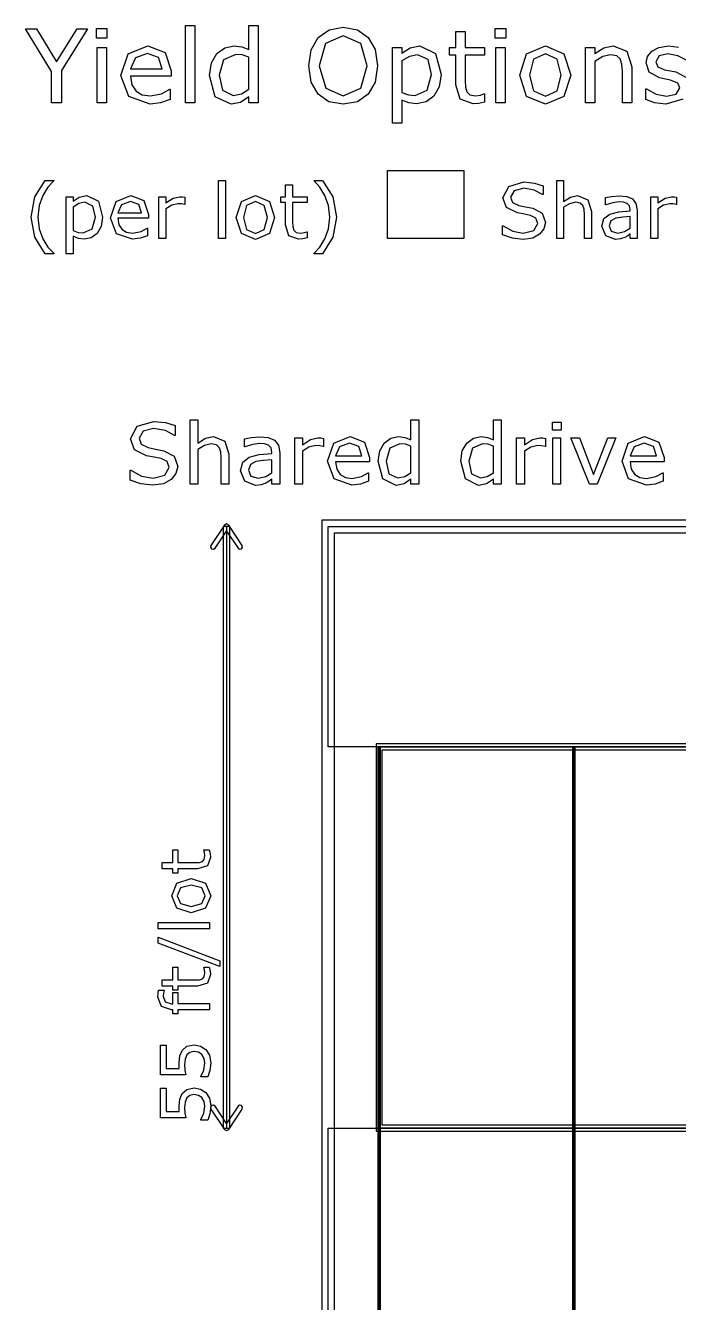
# Model space of a CAD drawing. Extents: x -1 to 182, y 89 to 480.
# Drawn here: x 85.27 to 105.66, y 440.38 to 480.25 of the extents above; entities that cross this region are included whole.
import ezdxf

# ---------------------------------------------------------------- set-up
doc = ezdxf.new("R2010")
doc.units = 0

msp = doc.modelspace()

# ---------------------------------------------------------------- linework, layer by layer
at = {"layer": 'Layer 1', "color": 7}
for points in [[(87.200252, 480.146221), (86.3879, 478.850178), (86.3879, 477.837838), (86.080941, 477.837838), (86.080941, 478.817622), (85.265489, 480.146221), (85.605002, 480.146221), (86.235971, 479.113727), (86.87314, 480.146221), (87.200252, 480.146221)], [(87.809518, 479.859417), (87.480855, 479.859417), (87.480855, 480.161724), (87.809518, 480.161724), (87.809518, 479.859417)], [(92.534803, 477.837838), (92.243349, 477.837838), (92.243349, 478.019222), (91.981349, 477.85024), (91.685243, 477.789779), (91.192251, 478.028524), (91.010869, 478.690498), (91.072879, 479.082722), (91.243411, 479.375727), (91.488356, 479.55556), (91.779813, 479.617572), (92.021658, 479.588117), (92.243349, 479.49975), (92.243349, 480.250091), (92.534803, 480.250091), (92.534803, 477.837838)], [(95.968699, 479.881122), (96.184189, 479.5013), (96.260153, 478.991255), (96.182638, 478.479658), (95.968699, 478.104488), (95.630734, 477.868844), (95.187351, 477.789779), (94.743968, 477.870394), (94.406006, 478.104488), (94.190513, 478.481209), (94.1161, 478.991255), (94.190513, 479.496649), (94.407556, 479.881122), (94.745519, 480.113665), (95.187351, 480.19428), (95.632284, 480.112115), (95.968699, 479.881122), (95.968699, 479.881122)], [(100.266104, 479.859416), (99.937444, 479.859416), (99.937444, 480.161724), (100.266104, 480.161724), (100.266104, 479.859416)], [(95.940794, 478.991255), (95.739255, 479.684235), (95.188902, 479.929181), (94.635447, 479.684235), (94.435459, 478.991255), (94.640098, 478.295174), (95.188902, 478.054879), (95.736154, 478.295174), (95.940794, 478.991255), (95.940794, 478.991255)], [(99.601029, 477.85334), (99.421195, 477.817683), (99.249113, 477.803732), (98.846039, 477.946358), (98.708062, 478.403694), (98.708062, 479.324567), (98.511175, 479.324567), (98.511175, 479.569513), (98.708062, 479.569513), (98.708062, 480.067156), (98.999516, 480.067156), (98.999516, 479.569513), (99.601029, 479.569513), (99.601029, 479.324567), (98.999516, 479.324567), (98.999516, 478.535469), (99.005707, 478.321529), (99.049115, 478.178902), (99.142134, 478.087435), (99.325067, 478.05953), (99.473895, 478.079683), (99.585517, 478.11534), (99.601022, 478.11534), (99.601029, 477.85334)], [(87.790912, 477.837838), (87.499458, 477.837838), (87.499458, 479.569513), (87.790912, 479.569513), (87.790912, 477.837838)], [(89.817144, 478.673445), (88.541254, 478.673445), (88.589313, 478.394393), (88.721088, 478.200606), (88.911773, 478.088985), (89.156719, 478.051778), (89.511736, 478.121541), (89.767535, 478.261067), (89.78304, 478.261067), (89.78304, 477.943258), (89.482283, 477.839388), (89.159822, 477.79753), (88.486996, 478.030074), (88.245151, 478.693599), (88.476145, 479.367975), (89.086959, 479.617572), (89.626459, 479.412934), (89.817147, 478.831574), (89.817144, 478.673445)], [(89.53344, 478.896687), (89.417169, 479.251703), (89.071454, 479.377277), (88.697834, 479.239301), (88.541254, 478.896687), (89.53344, 478.896687)], [(92.243349, 478.264168), (92.243349, 479.257905), (92.032508, 479.330768), (91.829422, 479.350922), (91.44805, 479.18039), (91.311623, 478.696699), (91.417043, 478.226961), (91.755008, 478.067281), (92.006153, 478.121541), (92.243349, 478.264168), (92.243349, 478.264168)], [(98.247627, 478.724604), (98.187164, 478.338582), (98.016632, 478.044027), (97.774788, 477.865743), (97.481783, 477.803732), (97.236837, 477.833187), (97.015143, 477.924654), (97.015143, 477.199118), (96.723689, 477.199118), (96.723689, 479.569513), (97.015143, 479.569513), (97.015143, 479.388129), (97.275594, 479.55091), (97.58565, 479.617572), (98.072444, 479.380378), (98.247627, 478.724604), (98.247627, 478.724604)], [(97.94687, 478.716852), (97.839899, 479.18504), (97.511237, 479.340069), (97.258541, 479.285809), (97.015143, 479.143182), (97.015143, 478.161848), (97.227535, 478.085884), (97.430623, 478.06573), (97.810443, 478.230061), (97.94687, 478.716853), (97.94687, 478.716852)], [(100.247501, 477.837838), (99.956047, 477.837838), (99.956047, 479.569513), (100.247501, 479.569513), (100.247501, 477.837838)], [(102.300086, 478.7029), (102.083046, 478.034725), (101.501688, 477.789779), (100.917227, 478.034725), (100.701737, 478.7029), (100.917227, 479.371076), (101.501688, 479.617572), (102.083046, 479.371076), (102.300086, 478.7029), (102.300086, 478.7029)], [(101.999331, 478.7029), (101.867556, 479.202094), (101.501688, 479.366425), (101.132716, 479.202094), (101.002494, 478.7029), (101.134267, 478.208358), (101.501688, 478.040926), (101.866005, 478.206807), (101.999331, 478.7029), (101.999331, 478.7029)], [(104.199194, 477.837838), (103.90774, 477.837838), (103.90774, 478.823823), (103.893796, 479.047065), (103.842626, 479.211396), (103.731006, 479.307514), (103.541869, 479.34007), (103.292272, 479.281159), (103.042675, 479.130781), (103.042675, 477.837838), (102.751221, 477.837838), (102.751221, 479.569513), (103.042675, 479.569513), (103.042675, 479.377277), (103.324829, 479.55401), (103.624035, 479.617572), (104.051916, 479.44859), (104.199194, 478.961799), (104.199194, 477.837838)], [(105.800643, 477.947909), (105.265794, 477.79598), (104.912327, 477.840939), (104.644127, 477.941707), (104.644127, 478.268819), (104.659632, 478.268819), (104.96659, 478.102938), (105.290601, 478.042476), (105.591358, 478.104488), (105.699877, 478.299825), (105.640967, 478.454854), (105.414624, 478.544771), (105.251842, 478.577327), (105.07046, 478.617634), (104.746449, 478.794367), (104.651882, 479.082722), (104.695289, 479.28426), (104.830163, 479.453241), (105.050307, 479.567963), (105.351061, 479.611371), (105.664221, 479.572614)], [(105.913816, 479.169538), (105.642515, 479.307514), (105.329355, 479.364875), (105.059604, 479.302863), (104.949535, 479.121479), (105.016197, 478.960249), (105.227035, 478.871882), (105.406869, 478.834675), (105.5743, 478.800569), (105.887461, 478.640889)], [(96.572795, 475.721174), (98.954042, 475.721174), (98.954042, 473.60451), (96.572795, 473.60451), (96.572795, 475.721174)], [(86.144634, 473.12547), (85.878371, 473.12547), (85.558623, 473.640554), (85.444677, 474.269585), (85.558623, 474.898615), (85.878371, 475.4137), (86.144634, 475.4137), (86.144634, 475.402071), (85.964411, 475.205572), (85.806283, 474.947449), (85.692335, 474.632352), (85.649317, 474.269584), (85.691174, 473.905653), (85.806283, 473.591719), (85.965575, 473.333596), (86.144634, 473.137096), (86.144634, 473.12547)], [(91.507089, 473.60451), (91.288498, 473.60451), (91.288498, 475.4137), (91.507089, 475.4137), (91.507089, 473.60451)], [(94.978966, 474.269585), (94.86502, 473.640554), (94.545272, 473.12547), (94.279011, 473.12547), (94.279011, 473.137098), (94.458068, 473.333598), (94.61736, 473.591721), (94.731308, 473.905655), (94.774329, 474.269586), (94.731308, 474.632354), (94.61736, 474.947451), (94.458068, 475.205574), (94.279011, 475.402074), (94.279011, 475.413702), (94.545272, 475.413702), (94.86502, 474.898618), (94.978966, 474.269587), (94.978966, 474.269585)], [(101.502979, 474.098665), (101.455306, 473.898678), (101.32392, 473.731246), (101.106491, 473.614975), (100.808835, 473.573117), (100.471648, 473.607998), (100.168179, 473.71148), (100.168179, 473.999834), (100.184451, 473.999834), (100.48792, 473.83124), (100.811155, 473.771942), (101.143694, 473.852169), (101.263455, 474.066109), (101.206479, 474.235866), (101.035561, 474.320744), (100.846038, 474.359114), (100.630935, 474.397484), (100.289096, 474.563752), (100.178638, 474.871873), (100.362346, 475.227665), (100.828597, 475.367191), (101.163461, 475.332309), (101.433211, 475.246268), (101.433211, 474.974192), (101.416939, 474.974192), (101.156492, 475.112556), (100.827443, 475.168366), (100.529787, 475.091627), (100.418165, 474.893965), (100.473976, 474.724208), (100.670474, 474.630028), (100.88209, 474.590495), (101.114635, 474.542824), (101.405314, 474.388182), (101.502982, 474.098665), (101.502979, 474.098665)], [(102.94126, 473.60451), (102.72267, 473.60451), (102.72267, 474.343999), (102.712192, 474.51143), (102.673822, 474.634678), (102.590108, 474.706767), (102.448255, 474.731185), (102.261057, 474.687002), (102.073859, 474.574218), (102.073859, 473.60451), (101.855269, 473.60451), (101.855269, 475.4137), (102.073859, 475.4137), (102.073859, 474.759089), (102.285475, 474.891639), (102.509879, 474.939311), (102.830789, 474.812574), (102.941247, 474.447481), (102.94126, 473.60451)], [(87.673607, 474.269585), (87.628262, 473.980068), (87.500363, 473.759152), (87.318978, 473.625439), (87.099226, 473.57893), (86.915515, 473.601023), (86.749246, 473.669623), (86.749246, 473.125471), (86.530656, 473.125471), (86.530656, 474.903267), (86.749246, 474.903267), (86.749246, 474.767229), (86.944583, 474.889315), (87.177127, 474.939312), (87.54222, 474.761416), (87.673607, 474.269586), (87.673607, 474.269585)], [(89.101426, 474.231216), (88.144509, 474.231216), (88.180553, 474.021927), (88.279385, 473.876587), (88.422398, 473.792871), (88.606108, 473.764966), (88.872371, 473.817288), (89.064218, 473.921933), (89.075833, 473.921933), (89.075833, 473.683576), (88.850265, 473.605674), (88.608421, 473.57428), (88.1038, 473.748688), (87.922415, 474.246331), (88.095662, 474.752114), (88.553771, 474.939311), (88.958398, 474.785833), (89.101413, 474.349813), (89.101426, 474.231216)], [(90.243216, 474.66491), (90.2316, 474.66491), (90.136258, 474.681187), (90.028125, 474.687), (89.832789, 474.641654), (89.651404, 474.526545), (89.651404, 473.60451), (89.432814, 473.60451), (89.432814, 474.903266), (89.651404, 474.903266), (89.651404, 474.711418), (89.880459, 474.859083), (90.083937, 474.903266), (90.166489, 474.899779), (90.243229, 474.889315), (90.243216, 474.66491)], [(93.046528, 474.253307), (92.883749, 473.752175), (92.447729, 473.568466), (92.009384, 473.752175), (91.847766, 474.253307), (92.009384, 474.754438), (92.447729, 474.939311), (92.883749, 474.754438), (93.046528, 474.253307), (93.046528, 474.253307)], [(104.371405, 473.60451), (104.153976, 473.60451), (104.153976, 473.742873), (104.074911, 473.687063), (103.979569, 473.631252), (103.853995, 473.587069), (103.687726, 473.568466), (103.39007, 473.684738), (103.267986, 473.981231), (103.330771, 474.219588), (103.512156, 474.363766), (103.797022, 474.434691), (104.153976, 474.462597), (104.153976, 474.496315), (104.127235, 474.619564), (104.052821, 474.696303), (103.941199, 474.732347), (103.805161, 474.74165), (103.613312, 474.718396), (103.394721, 474.653283), (103.383106, 474.653283), (103.383106, 474.875363), (103.567978, 474.913732), (103.806335, 474.934661), (104.04469, 474.911407), (104.221424, 474.834667), (104.333046, 474.696304), (104.371416, 474.485852), (104.371405, 473.60451)], [(105.602724, 474.664909), (105.591109, 474.664909), (105.495767, 474.681186), (105.387634, 474.686999), (105.192298, 474.641653), (105.010913, 474.526544), (105.010913, 473.60451), (104.792323, 473.60451), (104.792323, 474.903266), (105.010913, 474.903266), (105.010913, 474.711418), (105.239968, 474.859083), (105.443445, 474.903266), (105.525998, 474.899779), (105.602738, 474.889315), (105.602724, 474.664909)], [(87.448042, 474.263772), (87.367812, 474.614913), (87.121316, 474.731185), (86.931793, 474.69049), (86.749246, 474.583519), (86.749246, 473.847519), (86.908538, 473.790546), (87.060856, 473.77543), (87.345722, 473.898678), (87.448042, 474.263772), (87.448042, 474.263772)], [(88.888649, 474.398647), (88.801445, 474.66491), (88.542159, 474.75909), (88.261944, 474.655608), (88.144509, 474.398647), (88.888649, 474.398647)], [(92.82096, 474.253307), (92.722131, 474.627702), (92.447729, 474.75095), (92.171002, 474.627702), (92.073334, 474.253307), (92.172166, 473.8824), (92.447729, 473.756826), (92.720967, 473.881237), (92.82096, 474.253307), (92.82096, 474.253307)], [(104.153976, 473.924257), (104.153976, 474.285863), (103.917945, 474.268422), (103.704005, 474.234703), (103.551688, 474.150987), (103.493553, 473.996346), (103.56099, 473.827751), (103.766791, 473.771941), (103.977243, 473.816124), (104.153976, 473.924257), (104.153976, 473.924257)], [(90.017648, 466.480664), (89.964678, 466.258456), (89.818695, 466.072421), (89.577107, 465.94323), (89.246378, 465.896721), (88.871723, 465.935479), (88.534536, 466.050459), (88.534536, 466.370852), (88.552633, 466.370852), (88.889821, 466.183525), (89.248974, 466.117638), (89.618458, 466.20678), (89.751525, 466.444491), (89.688221, 466.63311), (89.498311, 466.727419), (89.28773, 466.770052), (89.048727, 466.812685), (88.668904, 466.997428), (88.546175, 467.339784), (88.750295, 467.735108), (89.268352, 467.890137), (89.640421, 467.85138), (89.940144, 467.755779), (89.940144, 467.453472), (89.922046, 467.453472), (89.632659, 467.607209), (89.26705, 467.669221), (88.936321, 467.583955), (88.812298, 467.36433), (88.874308, 467.175711), (89.092642, 467.071067), (89.327769, 467.027142), (89.58615, 466.974174), (89.909127, 466.80235), (90.017648, 466.480664), (90.017648, 466.480664)], [(91.61574, 465.931603), (91.372861, 465.931603), (91.372861, 466.753257), (91.361245, 466.939292), (91.318613, 467.076235), (91.225596, 467.156333), (91.067984, 467.183463), (90.859985, 467.13437), (90.651988, 467.009055), (90.651988, 465.931603), (90.409109, 465.931603), (90.409109, 467.941814), (90.651988, 467.941814), (90.651988, 467.214469), (90.887115, 467.361746), (91.136453, 467.414715), (91.493021, 467.273897), (91.615753, 466.868237), (91.61574, 465.931603)], [(97.548186, 465.931603), (97.305306, 465.931603), (97.305306, 466.082756), (97.086975, 465.941938), (96.84022, 465.891554), (96.429394, 466.090508), (96.27824, 466.642153), (96.329916, 466.969006), (96.472026, 467.213177), (96.676146, 467.363038), (96.919026, 467.414715), (97.120564, 467.390169), (97.305306, 467.316531), (97.305306, 467.941815), (97.548186, 467.941815), (97.548186, 465.931603)], [(100.126838, 465.931603), (99.883959, 465.931603), (99.883959, 466.082756), (99.665625, 465.941938), (99.418872, 465.891554), (99.008043, 466.090508), (98.85689, 466.642153), (98.908565, 466.969006), (99.050676, 467.213177), (99.254799, 467.363038), (99.497678, 467.414715), (99.699216, 467.390169), (99.883959, 467.316531), (99.883959, 467.941815), (100.126838, 467.941815), (100.126838, 465.931603)], [(101.994937, 467.616253), (101.721054, 467.616253), (101.721054, 467.868175), (101.994937, 467.868175), (101.994937, 467.616253)], [(93.204788, 465.931603), (92.9632, 465.931603), (92.9632, 466.08534), (92.875351, 466.023329), (92.769414, 465.961317), (92.629889, 465.912224), (92.445144, 465.891553), (92.114415, 466.020743), (91.978766, 466.35018), (92.048529, 466.615022), (92.250067, 466.775218), (92.566585, 466.854025), (92.9632, 466.885031), (92.9632, 466.922496), (92.933488, 467.059438), (92.850805, 467.144704), (92.726782, 467.184754), (92.575628, 467.195088), (92.362462, 467.169249), (92.119585, 467.096902), (92.106674, 467.096902), (92.106674, 467.343657), (92.312085, 467.38629), (92.576928, 467.409544), (92.84177, 467.383705), (93.038138, 467.298439), (93.162161, 467.144702), (93.204796, 466.910866), (93.204788, 465.931603)], [(94.572921, 467.109824), (94.560009, 467.109824), (94.454073, 467.127911), (94.333925, 467.13437), (94.116883, 467.083985), (93.915345, 466.956086), (93.915345, 465.931603), (93.672468, 465.931603), (93.672468, 467.374666), (93.915345, 467.374666), (93.915345, 467.161501), (94.169852, 467.325573), (94.395936, 467.374666), (94.487661, 467.37079), (94.572929, 467.359161), (94.572921, 467.109824)], [(96.009522, 466.627942), (94.946282, 466.627942), (94.986332, 466.395398), (95.096144, 466.23391), (95.255047, 466.140892), (95.45917, 466.109886), (95.755017, 466.168022), (95.968181, 466.284294), (95.981092, 466.284294), (95.981092, 466.019453), (95.730463, 465.932895), (95.461745, 465.898013), (94.901056, 466.0918), (94.699518, 466.644737), (94.892013, 467.206717), (95.401026, 467.414715), (95.85061, 467.244183), (96.009514, 466.759717), (96.009522, 466.627942)], [(101.505305, 467.109824), (101.492393, 467.109824), (101.386457, 467.127911), (101.26631, 467.13437), (101.049269, 467.083985), (100.847731, 466.956086), (100.847731, 465.931603), (100.604852, 465.931603), (100.604852, 467.374666), (100.847731, 467.374666), (100.847731, 467.161501), (101.102236, 467.325573), (101.32832, 467.374666), (101.420046, 467.37079), (101.505313, 467.359161), (101.505305, 467.109824)], [(101.979435, 465.931603), (101.736556, 465.931603), (101.736556, 467.374666), (101.979435, 467.374666), (101.979435, 465.931603)], [(103.708008, 467.374666), (103.124066, 465.931603), (102.879895, 465.931603), (102.299829, 467.374666), (102.563377, 467.374666), (103.010377, 466.226158), (103.453503, 467.374666), (103.708008, 467.374666)], [(105.210499, 466.627942), (104.147259, 466.627942), (104.187309, 466.395398), (104.297121, 466.23391), (104.456024, 466.140892), (104.660147, 466.109886), (104.955994, 466.168022), (105.169158, 466.284294), (105.182069, 466.284294), (105.182069, 466.019453), (104.93144, 465.932895), (104.662722, 465.898013), (104.102033, 466.0918), (103.900495, 466.644737), (104.09299, 467.206717), (104.602003, 467.414715), (105.051587, 467.244183), (105.210491, 466.759717), (105.210499, 466.627942)], [(95.773103, 466.813977), (95.676211, 467.109824), (95.388114, 467.214469), (95.076763, 467.099489), (94.946282, 466.813977), (95.773103, 466.813977)], [(97.305306, 466.286878), (97.305306, 467.114992), (97.129607, 467.175711), (96.960367, 467.192507), (96.642558, 467.050397), (96.528869, 466.647321), (96.616721, 466.255873), (96.898356, 466.122806), (97.107644, 466.168023), (97.305306, 466.286879), (97.305306, 466.286878)], [(99.883959, 466.286878), (99.883959, 467.114992), (99.70826, 467.175711), (99.539019, 467.192507), (99.22121, 467.050397), (99.107521, 466.647321), (99.195371, 466.255873), (99.477006, 466.122806), (99.686297, 466.168023), (99.883959, 466.286879), (99.883959, 466.286878)], [(104.97408, 466.813977), (104.877188, 467.109824), (104.589091, 467.214469), (104.27774, 467.099489), (104.147259, 466.813977), (104.97408, 466.813977)], [(92.9632, 466.286878), (92.9632, 466.688662), (92.700943, 466.669284), (92.463231, 466.631818), (92.29399, 466.538801), (92.229395, 466.366977), (92.304328, 466.17965), (92.532996, 466.117638), (92.766829, 466.166731), (92.9632, 466.286878), (92.9632, 466.286878)], [(91.479572, 464.652613), (91.056343, 464.01751), (91.044648, 463.95787), (91.078568, 463.90744), (91.138208, 463.895742), (91.188639, 463.929659), (91.545718, 464.465544), (91.902802, 463.929661), (91.953232, 463.895744), (92.012871, 463.907441), (92.046791, 463.957871), (92.035096, 464.017512), (91.611864, 464.652613), (91.545718, 464.688105), (91.479572, 464.652613), (91.479572, 464.652613)], [(91.545718, 464.608688), (91.545718, 445.823295)], [(94.720714, 464.608688), (153.987306, 464.608688), (153.987306, 457.72953), (94.720714, 457.72953), (94.720714, 464.608688)], [(94.919151, 464.410251), (153.788869, 464.410251), (153.788869, 345.480192), (94.919151, 345.480192), (94.919151, 464.410251)], [(96.308212, 457.72953), (96.308212, 351.89633)], [(102.393621, 457.72953), (102.393621, 351.89633)], [(91.006331, 454.511145), (91.030091, 454.391254), (91.039404, 454.276533), (90.944318, 454.007815), (90.639429, 453.915833), (90.025513, 453.915833), (90.025513, 453.784573), (89.862216, 453.784573), (89.862216, 453.915833), (89.530454, 453.915833), (89.530454, 454.110135), (89.862216, 454.110135), (89.862216, 454.511145), (90.025513, 454.511145), (90.025513, 454.110135), (90.551579, 454.110135), (90.694205, 454.114262), (90.789291, 454.1432), (90.850267, 454.205212), (90.868867, 454.327167), (90.855426, 454.426385), (90.831667, 454.500799), (90.831667, 454.511145), (91.006331, 454.511145)], [(90.439958, 453.610941), (90.885409, 453.466248), (91.048704, 453.078674), (90.885409, 452.689035), (90.439958, 452.545375), (89.994508, 452.689035), (89.830177, 453.078674), (89.994508, 453.466248), (90.439958, 453.610941), (90.439958, 453.610941)], [(90.439958, 453.410437), (90.107162, 453.322587), (89.997608, 453.078674), (90.107162, 452.832696), (90.439958, 452.745878), (90.769654, 452.833728), (90.881274, 453.078674), (90.770686, 453.321553), (90.439958, 453.410437), (90.439958, 453.410437)], [(91.016666, 452.242552), (91.016666, 452.048247), (89.408497, 452.048247), (89.408497, 452.242552), (91.016666, 452.242552)], [(89.408497, 451.782632), (91.330858, 451.041594), (91.330858, 450.862791), (89.408497, 451.600732), (89.408497, 451.782632)], [(89.596599, 450.127954), (89.596599, 450.117609), (89.577996, 450.033892), (89.567662, 449.942942), (89.623472, 449.761041), (89.822943, 449.70523), (89.862217, 449.70523), (89.862217, 450.055596), (90.025515, 450.055596), (90.025515, 449.711432), (91.016666, 449.711432), (91.016666, 449.51713), (90.025513, 449.51713), (90.025513, 449.38587), (89.862216, 449.38587), (89.862216, 449.51713), (89.823975, 449.51713), (89.50875, 449.619449), (89.398162, 449.915036), (89.404364, 450.031826), (89.418834, 450.127943), (89.596599, 450.127954)], [(90.527807, 448.4216), (90.73348, 448.382325), (90.898845, 448.274839), (91.010464, 448.097073), (91.048704, 447.859361), (91.021833, 447.616482), (90.958788, 447.419079), (90.740714, 447.419079), (90.740714, 447.433552), (90.832699, 447.631989), (90.869904, 447.855231), (90.849241, 447.996823), (90.776893, 448.119814), (90.670441, 448.188026), (90.52678, 448.211786), (90.392421, 448.18388), (90.304571, 448.108434), (90.249794, 447.977175), (90.233257, 447.805611), (90.245658, 447.62991), (90.270463, 447.485217), (89.477748, 447.485217), (89.477748, 448.411258), (89.658615, 448.411258), (89.658615, 447.684689), (90.067892, 447.684689), (90.06169, 447.775639), (90.059626, 447.856252), (90.08133, 448.075361), (90.155744, 448.24796), (90.302505, 448.376118), (90.527813, 448.421592), (90.527807, 448.4216)], [(90.527807, 447.075947), (90.73348, 447.036675), (90.898845, 446.929188), (91.010464, 446.75142), (91.048704, 446.513708), (91.021833, 446.270831), (90.958788, 446.073426), (90.740714, 446.073426), (90.740714, 446.087896), (90.832699, 446.286333), (90.869904, 446.509575), (90.849241, 446.651169), (90.776893, 446.774158), (90.670441, 446.84237), (90.52678, 446.866156), (90.392421, 446.838251), (90.304571, 446.762802), (90.249794, 446.631545), (90.233257, 446.459979), (90.245658, 446.28428), (90.270463, 446.139585), (89.477748, 446.139585), (89.477748, 447.065625), (89.658615, 447.065625), (89.658615, 446.339057), (90.067892, 446.339057), (90.06169, 446.430007), (90.059626, 446.510623), (90.08133, 446.729729), (90.155744, 446.902327), (90.302505, 447.030486), (90.527813, 447.07596), (90.527807, 447.075947)], [(91.078562, 446.524543), (91.044643, 446.474114), (91.056337, 446.414474), (91.479567, 445.779369), (91.545713, 445.743877), (91.611858, 445.779369), (92.035088, 446.414474), (92.046782, 446.474114), (92.012863, 446.524543), (91.953223, 446.536237), (91.902794, 446.502318), (91.545718, 445.96644), (91.188634, 446.502323), (91.138203, 446.536244), (91.078562, 446.524548), (91.078562, 446.524543)], [(94.720714, 445.823295), (153.987306, 445.823295), (153.987306, 438.944137), (94.720714, 438.944137), (94.720714, 445.823295)]]:
    msp.add_lwpolyline(points, dxfattribs=at)
for points in [[(90.553532, 477.837838), (90.262078, 477.837838), (90.262078, 480.250091), (90.553532, 480.250091), (90.553532, 477.837838)], [(94.059257, 473.616137), (93.92438, 473.589395), (93.795319, 473.57893), (93.493012, 473.6859), (93.389531, 474.028902), (93.389531, 474.719557), (93.241864, 474.719557), (93.241864, 474.903266), (93.389531, 474.903266), (93.389531, 475.276499), (93.608121, 475.276499), (93.608121, 474.903266), (94.059257, 474.903266), (94.059257, 474.719557), (93.608121, 474.719557), (93.608121, 474.127733), (93.612778, 473.967278), (93.645335, 473.860308), (93.715098, 473.791708), (93.852297, 473.77078), (93.963919, 473.785895), (94.047633, 473.812638), (94.059257, 473.812638), (94.059257, 473.616137)], [(91.439782, 464.608688), (91.439782, 445.823295), (91.651654, 445.823295), (91.651654, 464.608688), (91.439782, 464.608688)], [(94.522277, 464.807125), (94.522277, 345.083318), (154.185743, 345.083318), (154.185743, 464.807125), (94.522277, 464.807125)], [(96.215711, 457.822031), (96.215711, 445.730794), (152.492309, 445.730794), (152.492309, 457.822031), (96.215711, 457.822031)], [(96.268421, 457.72953), (96.268421, 351.89633), (96.348003, 351.89633), (96.348003, 457.72953), (96.268421, 457.72953)], [(96.308212, 457.72953), (152.399808, 457.72953), (152.399808, 445.823295), (96.308212, 445.823295), (96.308212, 457.72953)], [(96.400713, 457.637029), (152.307307, 457.637029), (152.307307, 445.915796), (96.400713, 445.915796), (96.400713, 457.637029)], [(102.35383, 457.72953), (102.35383, 351.89633), (102.433412, 351.89633), (102.433412, 457.72953), (102.35383, 457.72953)], [(91.006331, 450.85039), (91.030091, 450.7305), (91.039404, 450.615779), (90.944318, 450.347063), (90.639429, 450.255078), (90.025513, 450.255078), (90.025513, 450.123821), (89.862216, 450.123821), (89.862216, 450.255078), (89.530454, 450.255078), (89.530454, 450.44938), (89.862216, 450.44938), (89.862216, 450.85039), (90.025513, 450.85039), (90.025513, 450.44938), (90.551579, 450.44938), (90.694205, 450.453508), (90.789291, 450.482445), (90.850267, 450.544458), (90.868867, 450.666415), (90.855426, 450.765633), (90.831667, 450.840047), (90.831667, 450.85039), (91.006331, 450.85039)]]:
    msp.add_lwpolyline(points, close=True, dxfattribs=at)

doc.saveas('drawing.dxf')
